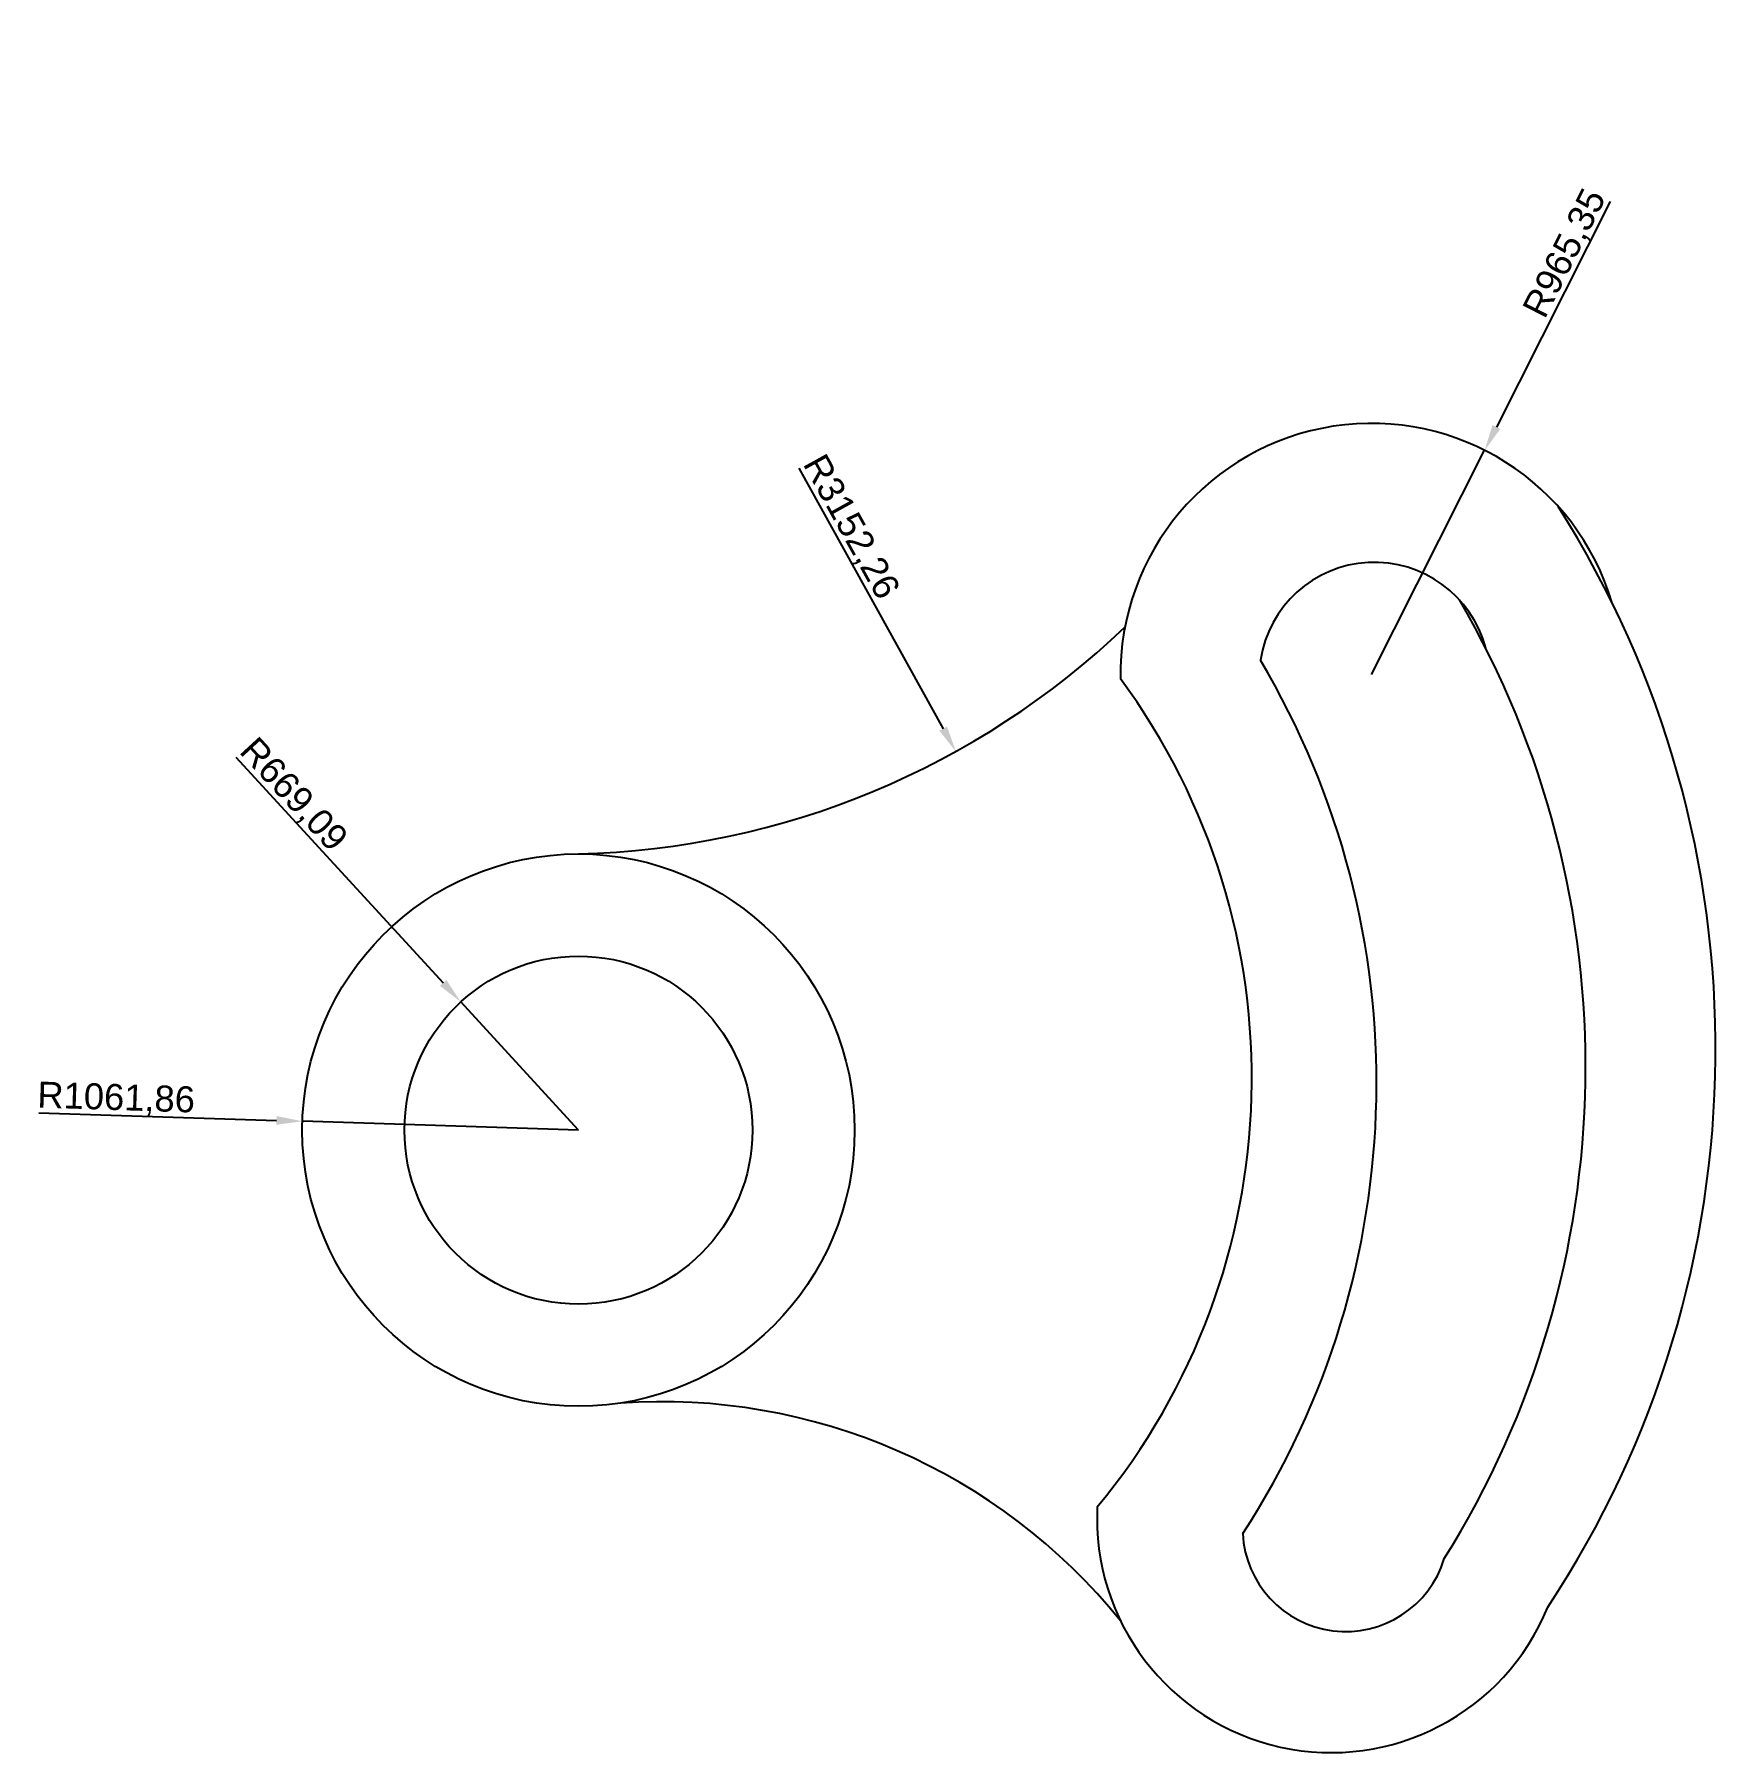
# Model space of a CAD drawing. Header units: millimetres. Extents: x 873 to 7338, y 1543 to 8149.
import ezdxf

# ---------------------------------------------------------------- set-up
doc = ezdxf.new("R2010")
doc.units = ezdxf.units.MM
doc.styles.get("Standard").update_dxf_attribs({"font": 'arial.ttf'})
doc.dimstyles.new('ISO-25', dxfattribs={"dimtxt": 100, "dimasz": 100, "dimexe": 1.25, "dimexo": 0.625, "dimtad": 1, "dimtxsty": 'Standard', "dimcen": 2.5, "dimclrt": 2, "dimadec": 0, "dimazin": 0, "dimtfac": 1, "dimtmove": 0, "dimatfit": 3, "dimfxl": 1, "dimtfill": 1, "dimtfillclr": 2, "dimlwd": 25, "dimarcsym": 0})

# ---------------------------------------------------------------- blocks, each defined once
blk = doc.blocks.new('*D10')
at = {"color": 0, "linetype": 'Continuous', "lineweight": 25, "transparency": 16777216}
for p, q in [((1648, 5370.2), (2445.2, 4502.4)), ((2965.5, 3936), (2512.9, 4428.7))]:
    blk.add_line(p, q, dxfattribs=at)
at = {"color": 0, "transparency": 16777216}
blk.add_solid([(2457.5, 4513.7), (2432.9, 4491.1), (2512.9, 4428.7)], dxfattribs=at)
at = {"layer": 'Defpoints', "color": 0, "transparency": 16777216}
for p in [(2512.9, 4428.7), (2965.5, 3936)]:
    blk.add_point(p, dxfattribs=at)
at = {"color": 2, "transparency": 16777216, "insert": (1866, 5222.7), "char_height": 100, "attachment_point": 5, "rotation": 312.56999, "bg_fill": 3, "box_fill_scale": 1.1, "bg_fill_color": 256, "bg_fill_true_color": 13158600, "bg_fill_transparency": 0}
blk.add_mtext('R669,09', dxfattribs=at)
blk = doc.blocks.new('*D11')
at = {"color": 0, "linetype": 'Continuous', "lineweight": 25, "transparency": 16777216}
for p, q in [((891.1, 4002.8), (1804.2, 3973.4)), ((2965.5, 3936), (1904.2, 3970.2))]:
    blk.add_line(p, q, dxfattribs=at)
at = {"color": 0, "transparency": 16777216}
blk.add_solid([(1804.8, 3990.1), (1803.7, 3956.7), (1904.2, 3970.2)], dxfattribs=at)
at = {"layer": 'Defpoints', "color": 0, "transparency": 16777216}
for p in [(1904.2, 3970.2), (2965.5, 3936)]:
    blk.add_point(p, dxfattribs=at)
at = {"color": 2, "transparency": 16777216, "insert": (1187.8, 4054), "char_height": 100, "attachment_point": 5, "rotation": 358.15425, "bg_fill": 3, "box_fill_scale": 1.1, "bg_fill_color": 256, "bg_fill_true_color": 13158600, "bg_fill_transparency": 0}
blk.add_mtext('R1061,86', dxfattribs=at)
blk = doc.blocks.new('*D12')
at = {"color": 0, "linetype": 'Continuous', "lineweight": 25, "transparency": 16777216}
blk.add_line((3812.9, 6481.3), (4368, 5479.3), dxfattribs=at)
at = {"color": 0, "transparency": 16777216}
blk.add_solid([(4382.6, 5487.4), (4353.4, 5471.2), (4416.5, 5391.9)], dxfattribs=at)
at = {"layer": 'Defpoints', "color": 0, "transparency": 16777216}
for p in [(2888.7, 8149.2), (4416.5, 5391.9)]:
    blk.add_point(p, dxfattribs=at)
at = {"color": 2, "transparency": 16777216, "insert": (4008.9, 6252.8), "char_height": 100, "attachment_point": 5, "rotation": 298.98953, "bg_fill": 3, "box_fill_scale": 1.1, "bg_fill_color": 256, "bg_fill_true_color": 13158600, "bg_fill_transparency": 0}
blk.add_mtext('R3152,26', dxfattribs=at)
blk = doc.blocks.new('*D15')
at = {"color": 0, "linetype": 'Continuous', "lineweight": 25, "transparency": 16777216}
for p, q in [((6932.7, 7506.8), (6494.7, 6639.2)), ((6014.6, 5688.1), (6449.7, 6549.9))]:
    blk.add_line(p, q, dxfattribs=at)
at = {"color": 0, "transparency": 16777216}
blk.add_solid([(6479.8, 6646.7), (6509.6, 6631.7), (6449.7, 6549.9)], dxfattribs=at)
at = {"layer": 'Defpoints', "color": 0, "transparency": 16777216}
for p in [(6449.7, 6549.9), (6014.6, 5688.1)]:
    blk.add_point(p, dxfattribs=at)
at = {"color": 2, "transparency": 16777216, "insert": (6762.9, 7305.2), "char_height": 100, "attachment_point": 5, "rotation": 63.2148, "bg_fill": 3, "box_fill_scale": 1.1, "bg_fill_color": 256, "bg_fill_true_color": 13158600, "bg_fill_transparency": 0}
blk.add_mtext('R965,35', dxfattribs=at)

msp = doc.modelspace()

# ---------------------------------------------------------------- linework, layer by layer
for radius in [1061.859, 669.093]:
    msp.add_circle((2965.487, 3935.977), radius)
for centre, radius, start, end in [((6014.625, 5688.148), 965.348, 16.5216119, 180.9871029), ((3444.845, 4248.54), 3892.964, 326.5363049, 32.3916967), ((6025.547, 5676.248), 443.027, 14.6790441, 171.3684407), ((3273.682, 4179.749), 3564.164, 327.9496739, 30.2440656), ((2888.749, 8149.159), 3152.257, 271.3949352, 313.7002065), ((2856.621, 4118.398), 3177.482, 326.9423288, 30.74401), ((2968.833, 4136.505), 2585.557, 320.3756156, 36.419122), ((3285.323, 623.679), 2268.29, 38.9286142, 94.0135126), ((5859.352, 2442.682), 900.133, 177.1422072, 337.7553555), ((5915.629, 2404.489), 396.364, 182.7985335, 342.9656365)]:
    msp.add_arc(centre, radius, start, end)

# ---------------------------------------------------------------- next in the draw order: dimensions: what is measured, and where the dimension line sits
for center, mpoint, picture, middle in [((6014.625, 5688.148), (6449.657, 6549.917), '*D15', (6817.142, 7277.88)), ((2965.487, 3935.977), (2512.852, 4428.732), '*D10', (1821.301, 5181.578))]:
    dim = msp.add_radius_dim(center=center, mpoint=mpoint, dimstyle='ISO-25')
    dim.commit()
    dim.dimension.update_dxf_attribs({"geometry": picture, "text_midpoint": middle, "dimtype": 164})

# ---------------------------------------------------------------- next in the draw order: dimensions: what is measured, and where the dimension line sits
for center, mpoint, picture, middle in [((2888.749, 8149.159), (4416.49, 5391.853), '*D12', (3955.792, 6223.333)), ((2965.487, 3935.977), (1904.179, 3970.178), '*D11', (1185.843, 3993.327))]:
    dim = msp.add_radius_dim(center=center, mpoint=mpoint, dimstyle='ISO-25')
    dim.commit()
    dim.dimension.update_dxf_attribs({"geometry": picture, "text_midpoint": middle, "dimtype": 164})

doc.saveas('drawing.dxf')
